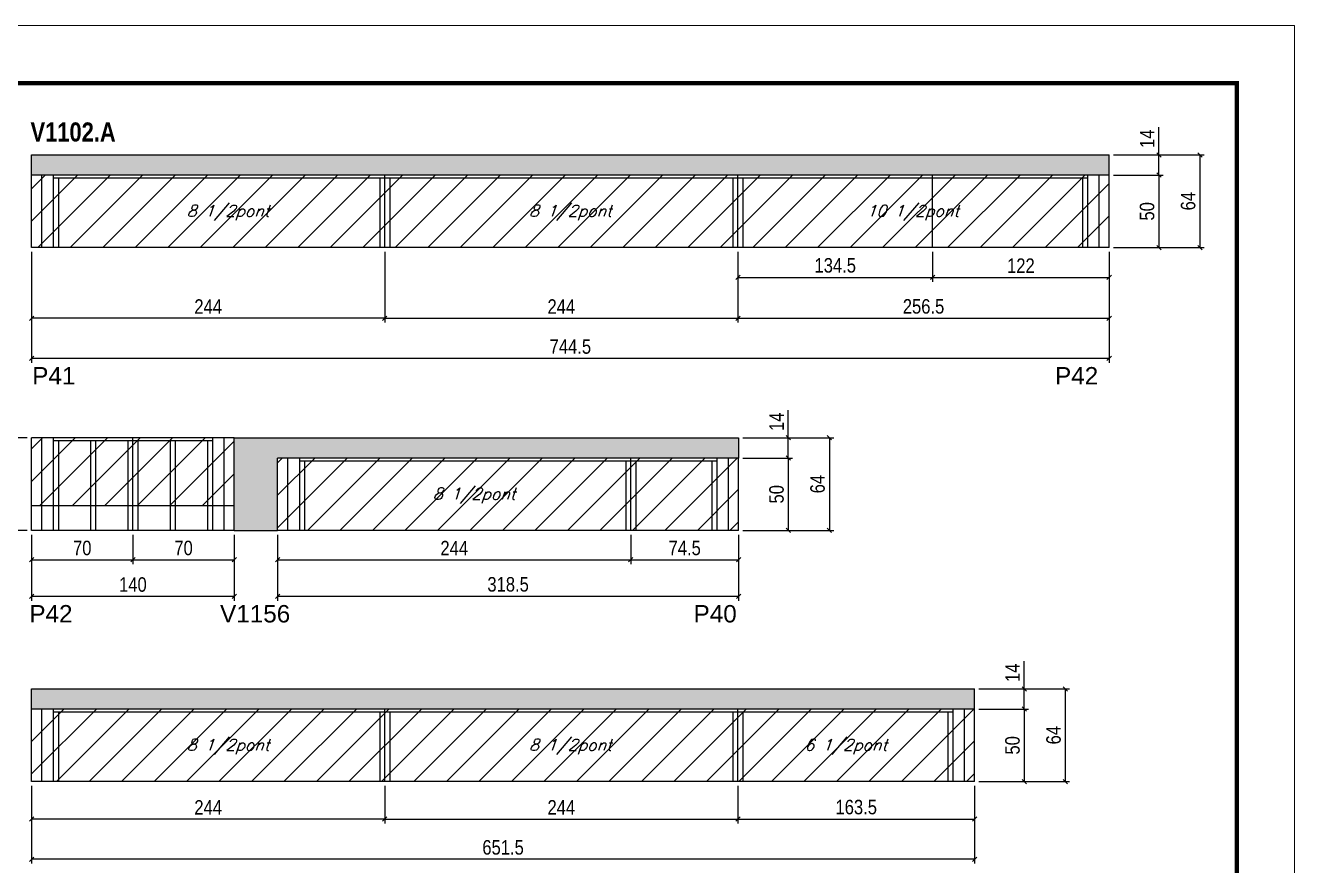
# Model space of a CAD drawing. Extents: x 3309 to 9563, y -2522 to 14608.
# Drawn here: x 7101 to 7978, y 12879 to 13459 of the extents above; entities that cross this region are included whole.
import ezdxf

# ---------------------------------------------------------------- set-up
doc = ezdxf.new("R2010")
doc.units = 0
doc.linetypes.add('DASHED', pattern=[0.75, 0.5, -0.25])
for name, color, linetype in [('5', 5, 'Continuous'), ('COTA', 241, 'Continuous'), ('NOMENCLATURA', 7, 'Continuous'), ('Painéis', 200, 'Continuous'), ('SARR_2.2x7', 40, 'Continuous'), ('SARR_3.5x7', 81, 'Continuous'), ('texto', 7, 'Continuous')]:
    doc.layers.add(name, color=color, linetype=linetype)
for name, color, linetype, lineweight in [('Folhas', 255, 'Continuous', 9), ('Hachura', 251, 'Continuous', 9), ('SARRAFO DE PRESSAO', 251, 'DASHED', 9)]:
    doc.layers.add(name, color=color, linetype=linetype, lineweight=lineweight)
doc.styles.add('COTA TECNICA', font='techl___.ttf', dxfattribs={"height": 10})
doc.styles.add('Romans', font='romans.shx')
doc.styles.get("Standard").update_dxf_attribs({"font": 'arial.ttf'})
doc.styles.add('TECNICA', font='techb___.ttf', dxfattribs={"height": 10})
doc.dimstyles.new('PAINEL', dxfattribs={"dimtxt": 10, "dimasz": 3, "dimexe": 3, "dimexo": 3, "dimgap": 3, "dimtad": 1, "dimdec": 1, "dimzin": 12, "dimdsep": 46, "dimtxsty": 'COTA TECNICA', "dimblk1": 'OBLIQUE', "dimblk2": 'OBLIQUE', "dimsah": 1, "dimcen": 0.9, "dimclrd": 4, "dimclre": 4, "dimclrt": 240, "dimadec": 1, "dimazin": 3, "dimtfac": 1, "dimtdec": 1, "dimtmove": 0, "dimatfit": 3, "dimfxl": 1, "dimtolj": 1, "dimtzin": 12, "dimarcsym": 0})

# ---------------------------------------------------------------- blocks, each defined once
blk = doc.blocks.new('9999999999')
at = {"layer": 'Folhas'}
blk.add_lwpolyline([(98138.98, 34190.21), (99623.98, 34190.21), (99623.98, 35240.21), (98138.98, 35240.21)], close=True, dxfattribs=at)
at = {"layer": 'Folhas', "color": 30, "const_width": 3}
blk.add_lwpolyline([(98213.98, 34230.21), (99583.98, 34230.21), (99583.98, 35200.21), (98213.98, 35200.21)], close=True, dxfattribs=at)
blk = doc.blocks.new('_Oblique')
at = {"color": 0, "linetype": 'ByBlock', "lineweight": -2}
blk.add_line((-0.5, -0.5), (0.5, 0.5), dxfattribs=at)
blk = doc.blocks.new('*D59')
at = {"layer": 'COTA', "color": 4, "linetype": 'ByBlock', "lineweight": -2, "transparency": 16777216}
for p, q in [((7105.24, 13302.9), (7105.24, 13254.09)), ((7349.24, 13302.9), (7349.24, 13254.09)), ((7349.24, 13257.09), (7105.24, 13257.09))]:
    blk.add_line(p, q, dxfattribs=at)
at = {"layer": 'Defpoints', "color": 0, "linetype": 'ByBlock', "transparency": 16777216}
for p in [(7105.24, 13305.9), (7349.24, 13305.9), (7105.24, 13257.09)]:
    blk.add_point(p, dxfattribs=at)
at = {"layer": 'COTA', "color": 4, "linetype": 'ByBlock', "lineweight": -2, "transparency": 16777216, "xscale": 3, "yscale": 3, "zscale": 3, "rotation": 180}
blk.add_blockref('_Oblique', (7105.24, 13257.09), dxfattribs=at)
at = {"layer": 'COTA', "color": 4, "linetype": 'ByBlock', "lineweight": -2, "transparency": 16777216, "xscale": 3, "yscale": 3, "zscale": 3}
blk.add_blockref('_Oblique', (7349.24, 13257.09), dxfattribs=at)
at = {"layer": 'COTA', "color": 240, "linetype": 'ByBlock', "transparency": 16777216, "insert": (7227.24, 13265.16), "char_height": 10, "attachment_point": 5, "style": 'COTA TECNICA'}
blk.add_mtext('\\A1;244', dxfattribs=at)
blk = doc.blocks.new('*D62')
at = {"layer": 'COTA', "color": 4, "linetype": 'ByBlock', "lineweight": -2, "transparency": 16777216}
for p, q in [((7105.24, 13302.9), (7105.24, 13226.38)), ((7849.74, 13302.9), (7849.74, 13226.38)), ((7849.74, 13229.38), (7105.24, 13229.38))]:
    blk.add_line(p, q, dxfattribs=at)
at = {"layer": 'Defpoints', "color": 0, "linetype": 'ByBlock', "transparency": 16777216}
for p in [(7105.24, 13305.9), (7849.74, 13305.9), (7105.24, 13229.38)]:
    blk.add_point(p, dxfattribs=at)
at = {"layer": 'COTA', "color": 4, "linetype": 'ByBlock', "lineweight": -2, "transparency": 16777216, "xscale": 3, "yscale": 3, "zscale": 3, "rotation": 180}
blk.add_blockref('_Oblique', (7105.24, 13229.38), dxfattribs=at)
at = {"layer": 'COTA', "color": 4, "linetype": 'ByBlock', "lineweight": -2, "transparency": 16777216, "xscale": 3, "yscale": 3, "zscale": 3}
blk.add_blockref('_Oblique', (7849.74, 13229.38), dxfattribs=at)
at = {"layer": 'COTA', "color": 240, "linetype": 'ByBlock', "transparency": 16777216, "insert": (7477.49, 13237.49), "char_height": 10, "attachment_point": 5, "style": 'COTA TECNICA'}
blk.add_mtext('\\A1;744.5', dxfattribs=at)
blk = doc.blocks.new('*D60')
at = {"layer": 'COTA', "color": 4, "lineweight": -2, "transparency": 16777216}
for p, q in [((7349.24, 13302.9), (7349.24, 13254.09)), ((7593.24, 13302.9), (7593.24, 13254.09)), ((7349.24, 13257.09), (7593.24, 13257.09))]:
    blk.add_line(p, q, dxfattribs=at)
at = {"layer": 'Defpoints', "color": 0, "transparency": 16777216}
for p in [(7349.24, 13305.9, 0), (7593.24, 13305.9, 0), (7593.24, 13257.09)]:
    blk.add_point(p, dxfattribs=at)
at = {"layer": 'COTA', "color": 4, "lineweight": -2, "transparency": 16777216, "xscale": 3, "yscale": 3, "zscale": 3, "rotation": 180}
blk.add_blockref('_Oblique', (7349.24, 13257.09), dxfattribs=at)
at = {"layer": 'COTA', "color": 4, "lineweight": -2, "transparency": 16777216, "xscale": 3, "yscale": 3, "zscale": 3}
blk.add_blockref('_Oblique', (7593.24, 13257.09), dxfattribs=at)
at = {"layer": 'COTA', "color": 240, "transparency": 16777216, "insert": (7471.24, 13265.16), "char_height": 10, "attachment_point": 5, "style": 'COTA TECNICA'}
blk.add_mtext('\\A1;244', dxfattribs=at)
blk = doc.blocks.new('*D61')
at = {"layer": 'COTA', "color": 4, "lineweight": -2, "transparency": 16777216}
for p, q in [((7852.74, 13369.9), (7915.45, 13369.9)), ((7912.45, 13369.9), (7912.45, 13305.9)), ((7852.74, 13305.9), (7915.45, 13305.9))]:
    blk.add_line(p, q, dxfattribs=at)
at = {"layer": 'Defpoints', "color": 0, "transparency": 16777216}
for p in [(7849.74, 13369.9, 0), (7849.74, 13305.9, 0), (7912.45, 13305.9)]:
    blk.add_point(p, dxfattribs=at)
at = {"layer": 'COTA', "color": 4, "lineweight": -2, "transparency": 16777216, "xscale": 3, "yscale": 3, "zscale": 3}
for p, rotation in [((7912.45, 13369.9), 90), ((7912.45, 13305.9), 270)]:
    blk.add_blockref('_Oblique', p, dxfattribs=dict(at, rotation=rotation))
at = {"layer": 'COTA', "color": 240, "transparency": 16777216, "insert": (7904.35, 13337.9), "char_height": 10, "attachment_point": 5, "rotation": 90, "style": 'COTA TECNICA'}
blk.add_mtext('\\A1;64', dxfattribs=at)
blk = doc.blocks.new('*D63')
at = {"layer": 'COTA', "color": 4, "lineweight": -2, "transparency": 16777216}
for p, q in [((7593.24, 13302.9), (7593.24, 13254.09)), ((7849.74, 13302.9), (7849.74, 13254.09)), ((7593.24, 13257.09), (7849.74, 13257.09))]:
    blk.add_line(p, q, dxfattribs=at)
at = {"layer": 'Defpoints', "color": 0, "transparency": 16777216}
for p in [(7593.24, 13305.9, 0), (7849.74, 13305.9, 0), (7849.74, 13257.09)]:
    blk.add_point(p, dxfattribs=at)
at = {"layer": 'COTA', "color": 4, "lineweight": -2, "transparency": 16777216, "xscale": 3, "yscale": 3, "zscale": 3, "rotation": 180}
blk.add_blockref('_Oblique', (7593.24, 13257.09), dxfattribs=at)
at = {"layer": 'COTA', "color": 4, "lineweight": -2, "transparency": 16777216, "xscale": 3, "yscale": 3, "zscale": 3}
blk.add_blockref('_Oblique', (7849.74, 13257.09), dxfattribs=at)
at = {"layer": 'COTA', "color": 240, "transparency": 16777216, "insert": (7721.49, 13265.2), "char_height": 10, "attachment_point": 5, "style": 'COTA TECNICA'}
blk.add_mtext('\\A1;256.5', dxfattribs=at)
blk = doc.blocks.new('*D64')
at = {"layer": 'COTA', "color": 4, "lineweight": -2, "transparency": 16777216}
for p, q in [((7852.74, 13355.9), (7887.09, 13355.9)), ((7884.09, 13355.9), (7884.09, 13305.9)), ((7852.74, 13305.9), (7887.09, 13305.9))]:
    blk.add_line(p, q, dxfattribs=at)
at = {"layer": 'Defpoints', "color": 0, "transparency": 16777216}
for p in [(7849.74, 13355.9, 0), (7849.74, 13305.9, 0), (7884.09, 13305.9)]:
    blk.add_point(p, dxfattribs=at)
at = {"layer": 'COTA', "color": 4, "lineweight": -2, "transparency": 16777216, "xscale": 3, "yscale": 3, "zscale": 3}
for p, rotation in [((7884.09, 13355.9), 90), ((7884.09, 13305.9), 270)]:
    blk.add_blockref('_Oblique', p, dxfattribs=dict(at, rotation=rotation))
at = {"layer": 'COTA', "color": 240, "transparency": 16777216, "insert": (7875.98, 13330.9), "char_height": 10, "attachment_point": 5, "rotation": 90, "style": 'COTA TECNICA'}
blk.add_mtext('\\A1;50', dxfattribs=at)
blk = doc.blocks.new('*D65')
at = {"layer": 'COTA', "color": 4, "lineweight": -2, "transparency": 16777216}
for p, q in [((7884.09, 13369.9), (7884.09, 13389.02)), ((7852.74, 13369.9), (7887.09, 13369.9)), ((7884.09, 13355.9), (7884.09, 13369.9)), ((7852.74, 13355.9), (7887.09, 13355.9))]:
    blk.add_line(p, q, dxfattribs=at)
at = {"layer": 'Defpoints', "color": 0, "transparency": 16777216}
for p in [(7849.74, 13369.9, 0), (7884.09, 13369.9), (7849.74, 13355.9, 0)]:
    blk.add_point(p, dxfattribs=at)
at = {"layer": 'COTA', "color": 4, "lineweight": -2, "transparency": 16777216, "xscale": 3, "yscale": 3, "zscale": 3}
for p, rotation in [((7884.09, 13369.9), 90), ((7884.09, 13355.9), 270)]:
    blk.add_blockref('_Oblique', p, dxfattribs=dict(at, rotation=rotation))
at = {"layer": 'COTA', "color": 240, "transparency": 16777216, "insert": (7876.02, 13380.96), "char_height": 10, "attachment_point": 5, "rotation": 90, "style": 'COTA TECNICA'}
blk.add_mtext('\\A1;14', dxfattribs=at)
blk = doc.blocks.new('*D66')
at = {"layer": 'COTA', "color": 4, "lineweight": -2, "transparency": 16777216}
for p, q in [((7593.24, 13302.9), (7593.24, 13282.32)), ((7727.74, 13302.9), (7727.74, 13282.32)), ((7593.24, 13285.32), (7727.74, 13285.32))]:
    blk.add_line(p, q, dxfattribs=at)
at = {"layer": 'Defpoints', "color": 0, "transparency": 16777216}
for p in [(7593.24, 13305.9, 0), (7727.74, 13305.9, 0), (7727.74, 13285.32)]:
    blk.add_point(p, dxfattribs=at)
at = {"layer": 'COTA', "color": 4, "lineweight": -2, "transparency": 16777216, "xscale": 3, "yscale": 3, "zscale": 3, "rotation": 180}
blk.add_blockref('_Oblique', (7593.24, 13285.32), dxfattribs=at)
at = {"layer": 'COTA', "color": 4, "lineweight": -2, "transparency": 16777216, "xscale": 3, "yscale": 3, "zscale": 3}
blk.add_blockref('_Oblique', (7727.74, 13285.32), dxfattribs=at)
at = {"layer": 'COTA', "color": 240, "transparency": 16777216, "insert": (7660.49, 13293.54), "char_height": 10, "attachment_point": 5, "style": 'COTA TECNICA'}
blk.add_mtext('\\A1;134.5', dxfattribs=at)
blk = doc.blocks.new('*D67')
at = {"layer": 'COTA', "color": 4, "lineweight": -2, "transparency": 16777216}
for p, q in [((7727.74, 13302.9), (7727.74, 13282.32)), ((7849.74, 13302.9), (7849.74, 13282.32)), ((7727.74, 13285.32), (7849.74, 13285.32))]:
    blk.add_line(p, q, dxfattribs=at)
at = {"layer": 'Defpoints', "color": 0, "transparency": 16777216}
for p in [(7727.74, 13305.9, 0), (7849.74, 13305.9, 0), (7849.74, 13285.32)]:
    blk.add_point(p, dxfattribs=at)
at = {"layer": 'COTA', "color": 4, "lineweight": -2, "transparency": 16777216, "xscale": 3, "yscale": 3, "zscale": 3, "rotation": 180}
blk.add_blockref('_Oblique', (7727.74, 13285.32), dxfattribs=at)
at = {"layer": 'COTA', "color": 4, "lineweight": -2, "transparency": 16777216, "xscale": 3, "yscale": 3, "zscale": 3}
blk.add_blockref('_Oblique', (7849.74, 13285.32), dxfattribs=at)
at = {"layer": 'COTA', "color": 240, "transparency": 16777216, "insert": (7788.74, 13293.38), "char_height": 10, "attachment_point": 5, "style": 'COTA TECNICA'}
blk.add_mtext('\\A1;122', dxfattribs=at)
blk = doc.blocks.new('*D71')
at = {"layer": 'COTA', "color": 4, "linetype": 'ByBlock', "lineweight": -2, "transparency": 16777216}
for p, q in [((7105.24, 13107.54), (7105.24, 13062.05)), ((7245.24, 13107.54), (7245.24, 13062.05)), ((7245.24, 13065.05), (7105.24, 13065.05))]:
    blk.add_line(p, q, dxfattribs=at)
at = {"layer": 'Defpoints', "color": 0, "linetype": 'ByBlock', "transparency": 16777216}
for p in [(7105.24, 13110.54), (7245.24, 13110.54), (7105.24, 13065.05)]:
    blk.add_point(p, dxfattribs=at)
at = {"layer": 'COTA', "color": 4, "linetype": 'ByBlock', "lineweight": -2, "transparency": 16777216, "xscale": 3, "yscale": 3, "zscale": 3, "rotation": 180}
blk.add_blockref('_Oblique', (7105.24, 13065.05), dxfattribs=at)
at = {"layer": 'COTA', "color": 4, "linetype": 'ByBlock', "lineweight": -2, "transparency": 16777216, "xscale": 3, "yscale": 3, "zscale": 3}
blk.add_blockref('_Oblique', (7245.24, 13065.05), dxfattribs=at)
at = {"layer": 'COTA', "color": 240, "linetype": 'ByBlock', "transparency": 16777216, "insert": (7175.24, 13073.15), "char_height": 10, "attachment_point": 5, "style": 'COTA TECNICA'}
blk.add_mtext('\\A1;140', dxfattribs=at)
blk = doc.blocks.new('*D72')
at = {"layer": 'COTA', "color": 4, "lineweight": -2, "transparency": 16777216}
for p, q in [((7105.24, 13107.54), (7105.24, 13087.3)), ((7175.24, 13107.54), (7175.24, 13087.3)), ((7105.24, 13090.3), (7175.24, 13090.3))]:
    blk.add_line(p, q, dxfattribs=at)
at = {"layer": 'Defpoints', "color": 0, "transparency": 16777216}
for p in [(7105.24, 13110.54), (7175.24, 13110.54), (7175.24, 13090.3)]:
    blk.add_point(p, dxfattribs=at)
at = {"layer": 'COTA', "color": 4, "lineweight": -2, "transparency": 16777216, "xscale": 3, "yscale": 3, "zscale": 3, "rotation": 180}
blk.add_blockref('_Oblique', (7105.24, 13090.3), dxfattribs=at)
at = {"layer": 'COTA', "color": 4, "lineweight": -2, "transparency": 16777216, "xscale": 3, "yscale": 3, "zscale": 3}
blk.add_blockref('_Oblique', (7175.24, 13090.3), dxfattribs=at)
at = {"layer": 'COTA', "color": 240, "transparency": 16777216, "insert": (7140.24, 13098.4), "char_height": 10, "attachment_point": 5, "style": 'COTA TECNICA'}
blk.add_mtext('\\A1;70', dxfattribs=at)
blk = doc.blocks.new('*D73')
at = {"layer": 'COTA', "color": 4, "lineweight": -2, "transparency": 16777216}
for p, q in [((7175.24, 13107.54), (7175.24, 13087.3)), ((7245.24, 13107.54), (7245.24, 13087.3)), ((7175.24, 13090.3), (7245.24, 13090.3))]:
    blk.add_line(p, q, dxfattribs=at)
at = {"layer": 'Defpoints', "color": 0, "transparency": 16777216}
for p in [(7175.24, 13110.54), (7245.24, 13110.54), (7245.24, 13090.3)]:
    blk.add_point(p, dxfattribs=at)
at = {"layer": 'COTA', "color": 4, "lineweight": -2, "transparency": 16777216, "xscale": 3, "yscale": 3, "zscale": 3, "rotation": 180}
blk.add_blockref('_Oblique', (7175.24, 13090.3), dxfattribs=at)
at = {"layer": 'COTA', "color": 4, "lineweight": -2, "transparency": 16777216, "xscale": 3, "yscale": 3, "zscale": 3}
blk.add_blockref('_Oblique', (7245.24, 13090.3), dxfattribs=at)
at = {"layer": 'COTA', "color": 240, "transparency": 16777216, "insert": (7210.24, 13098.4), "char_height": 10, "attachment_point": 5, "style": 'COTA TECNICA'}
blk.add_mtext('\\A1;70', dxfattribs=at)
blk = doc.blocks.new('*D74')
at = {"layer": 'COTA', "color": 4, "linetype": 'ByBlock', "lineweight": -2, "transparency": 16777216}
for p, q in [((7275.24, 13107.54), (7275.24, 13062.05)), ((7593.7, 13107.54), (7593.7, 13062.05)), ((7593.7, 13065.05), (7275.24, 13065.05))]:
    blk.add_line(p, q, dxfattribs=at)
at = {"layer": 'Defpoints', "color": 0, "linetype": 'ByBlock', "transparency": 16777216}
for p in [(7275.24, 13110.54), (7593.7, 13110.54), (7275.24, 13065.05)]:
    blk.add_point(p, dxfattribs=at)
at = {"layer": 'COTA', "color": 4, "linetype": 'ByBlock', "lineweight": -2, "transparency": 16777216, "xscale": 3, "yscale": 3, "zscale": 3, "rotation": 180}
blk.add_blockref('_Oblique', (7275.24, 13065.05), dxfattribs=at)
at = {"layer": 'COTA', "color": 4, "linetype": 'ByBlock', "lineweight": -2, "transparency": 16777216, "xscale": 3, "yscale": 3, "zscale": 3}
blk.add_blockref('_Oblique', (7593.7, 13065.05), dxfattribs=at)
at = {"layer": 'COTA', "color": 240, "linetype": 'ByBlock', "transparency": 16777216, "insert": (7434.47, 13073.29), "char_height": 10, "attachment_point": 5, "style": 'COTA TECNICA'}
blk.add_mtext('\\A1;318.5', dxfattribs=at)
blk = doc.blocks.new('*D75')
at = {"layer": 'COTA', "color": 4, "lineweight": -2, "transparency": 16777216}
for p, q in [((7275.24, 13107.54), (7275.24, 13087.3)), ((7519.24, 13107.54), (7519.24, 13087.3)), ((7275.24, 13090.3), (7519.24, 13090.3))]:
    blk.add_line(p, q, dxfattribs=at)
at = {"layer": 'Defpoints', "color": 0, "transparency": 16777216}
for p in [(7275.24, 13110.54), (7519.24, 13110.54), (7519.24, 13090.3)]:
    blk.add_point(p, dxfattribs=at)
at = {"layer": 'COTA', "color": 4, "lineweight": -2, "transparency": 16777216, "xscale": 3, "yscale": 3, "zscale": 3, "rotation": 180}
blk.add_blockref('_Oblique', (7275.24, 13090.3), dxfattribs=at)
at = {"layer": 'COTA', "color": 4, "lineweight": -2, "transparency": 16777216, "xscale": 3, "yscale": 3, "zscale": 3}
blk.add_blockref('_Oblique', (7519.24, 13090.3), dxfattribs=at)
at = {"layer": 'COTA', "color": 240, "transparency": 16777216, "insert": (7397.24, 13098.37), "char_height": 10, "attachment_point": 5, "style": 'COTA TECNICA'}
blk.add_mtext('\\A1;244', dxfattribs=at)
blk = doc.blocks.new('*D76')
at = {"layer": 'COTA', "color": 4, "lineweight": -2, "transparency": 16777216}
for p, q in [((7519.24, 13107.54), (7519.24, 13087.3)), ((7593.7, 13107.54), (7593.7, 13087.3)), ((7519.24, 13090.3), (7593.7, 13090.3))]:
    blk.add_line(p, q, dxfattribs=at)
at = {"layer": 'Defpoints', "color": 0, "transparency": 16777216}
for p in [(7519.24, 13110.54), (7593.7, 13110.54), (7593.7, 13090.3)]:
    blk.add_point(p, dxfattribs=at)
at = {"layer": 'COTA', "color": 4, "lineweight": -2, "transparency": 16777216, "xscale": 3, "yscale": 3, "zscale": 3, "rotation": 180}
blk.add_blockref('_Oblique', (7519.24, 13090.3), dxfattribs=at)
at = {"layer": 'COTA', "color": 4, "lineweight": -2, "transparency": 16777216, "xscale": 3, "yscale": 3, "zscale": 3}
blk.add_blockref('_Oblique', (7593.7, 13090.3), dxfattribs=at)
at = {"layer": 'COTA', "color": 240, "transparency": 16777216, "insert": (7556.47, 13098.41), "char_height": 10, "attachment_point": 5, "style": 'COTA TECNICA'}
blk.add_mtext('\\A1;74.5', dxfattribs=at)
blk = doc.blocks.new('*D68')
at = {"layer": 'COTA', "color": 4, "lineweight": -2, "transparency": 16777216}
for p, q in [((7596.7, 13174.54), (7659.42, 13174.54)), ((7656.42, 13174.54), (7656.42, 13110.54)), ((7596.7, 13110.54), (7659.42, 13110.54))]:
    blk.add_line(p, q, dxfattribs=at)
at = {"layer": 'Defpoints', "color": 0, "transparency": 16777216}
for p in [(7593.7, 13174.54, 0), (7593.7, 13110.54, 0), (7656.42, 13110.54)]:
    blk.add_point(p, dxfattribs=at)
at = {"layer": 'COTA', "color": 4, "lineweight": -2, "transparency": 16777216, "xscale": 3, "yscale": 3, "zscale": 3}
for p, rotation in [((7656.42, 13174.54), 90), ((7656.42, 13110.54), 270)]:
    blk.add_blockref('_Oblique', p, dxfattribs=dict(at, rotation=rotation))
at = {"layer": 'COTA', "color": 240, "transparency": 16777216, "insert": (7648.31, 13142.54), "char_height": 10, "attachment_point": 5, "rotation": 90, "style": 'COTA TECNICA'}
blk.add_mtext('\\A1;64', dxfattribs=at)
blk = doc.blocks.new('*D69')
at = {"layer": 'COTA', "color": 4, "lineweight": -2, "transparency": 16777216}
for p, q in [((7596.7, 13160.54), (7631.05, 13160.54)), ((7628.05, 13160.54), (7628.05, 13110.54)), ((7596.7, 13110.54), (7631.05, 13110.54))]:
    blk.add_line(p, q, dxfattribs=at)
at = {"layer": 'Defpoints', "color": 0, "transparency": 16777216}
for p in [(7593.7, 13160.54, 0), (7593.7, 13110.54, 0), (7628.05, 13110.54)]:
    blk.add_point(p, dxfattribs=at)
at = {"layer": 'COTA', "color": 4, "lineweight": -2, "transparency": 16777216, "xscale": 3, "yscale": 3, "zscale": 3}
for p, rotation in [((7628.05, 13160.54), 90), ((7628.05, 13110.54), 270)]:
    blk.add_blockref('_Oblique', p, dxfattribs=dict(at, rotation=rotation))
at = {"layer": 'COTA', "color": 240, "transparency": 16777216, "insert": (7619.94, 13135.54), "char_height": 10, "attachment_point": 5, "rotation": 90, "style": 'COTA TECNICA'}
blk.add_mtext('\\A1;50', dxfattribs=at)
blk = doc.blocks.new('*D70')
at = {"layer": 'COTA', "color": 4, "lineweight": -2, "transparency": 16777216}
for p, q in [((7628.05, 13174.54), (7628.05, 13193.66)), ((7596.7, 13174.54), (7631.05, 13174.54)), ((7628.05, 13160.54), (7628.05, 13174.54)), ((7596.7, 13160.54), (7631.05, 13160.54))]:
    blk.add_line(p, q, dxfattribs=at)
at = {"layer": 'Defpoints', "color": 0, "transparency": 16777216}
for p in [(7593.7, 13174.54, 0), (7628.05, 13174.54), (7593.7, 13160.54, 0)]:
    blk.add_point(p, dxfattribs=at)
at = {"layer": 'COTA', "color": 4, "lineweight": -2, "transparency": 16777216, "xscale": 3, "yscale": 3, "zscale": 3}
for p, rotation in [((7628.05, 13174.54), 90), ((7628.05, 13160.54), 270)]:
    blk.add_blockref('_Oblique', p, dxfattribs=dict(at, rotation=rotation))
at = {"layer": 'COTA', "color": 240, "transparency": 16777216, "insert": (7619.98, 13185.6), "char_height": 10, "attachment_point": 5, "rotation": 90, "style": 'COTA TECNICA'}
blk.add_mtext('\\A1;14', dxfattribs=at)
blk = doc.blocks.new('*D77')
at = {"layer": 'COTA', "color": 4, "lineweight": -2, "transparency": 16777216}
for p, q in [((7102.24, 13174.54), (7089.5, 13174.54)), ((7092.5, 13174.54), (7092.5, 13110.54)), ((7102.24, 13110.54), (7089.5, 13110.54))]:
    blk.add_line(p, q, dxfattribs=at)
at = {"layer": 'Defpoints', "color": 0, "transparency": 16777216}
for p in [(7105.24, 13174.54, 0), (7092.5, 13110.54), (7105.24, 13110.54, 0)]:
    blk.add_point(p, dxfattribs=at)
at = {"layer": 'COTA', "color": 4, "lineweight": -2, "transparency": 16777216, "xscale": 3, "yscale": 3, "zscale": 3}
for p, rotation in [((7092.5, 13174.54), 90), ((7092.5, 13110.54), 270)]:
    blk.add_blockref('_Oblique', p, dxfattribs=dict(at, rotation=rotation))
at = {"layer": 'COTA', "color": 240, "transparency": 16777216, "insert": (7084.39, 13142.54), "char_height": 10, "attachment_point": 5, "rotation": 90, "style": 'COTA TECNICA'}
blk.add_mtext('\\A1;64', dxfattribs=at)
blk = doc.blocks.new('*D79')
at = {"layer": 'COTA', "color": 4, "linetype": 'ByBlock', "lineweight": -2, "transparency": 16777216}
for p, q in [((7105.24, 12934.18), (7105.24, 12908.27)), ((7349.24, 12934.18), (7349.24, 12908.27)), ((7349.24, 12911.27), (7105.24, 12911.27))]:
    blk.add_line(p, q, dxfattribs=at)
at = {"layer": 'Defpoints', "color": 0, "linetype": 'ByBlock', "transparency": 16777216}
for p in [(7105.24, 12937.18), (7349.24, 12937.18), (7105.24, 12911.27)]:
    blk.add_point(p, dxfattribs=at)
at = {"layer": 'COTA', "color": 4, "linetype": 'ByBlock', "lineweight": -2, "transparency": 16777216, "xscale": 3, "yscale": 3, "zscale": 3, "rotation": 180}
blk.add_blockref('_Oblique', (7105.24, 12911.27), dxfattribs=at)
at = {"layer": 'COTA', "color": 4, "linetype": 'ByBlock', "lineweight": -2, "transparency": 16777216, "xscale": 3, "yscale": 3, "zscale": 3}
blk.add_blockref('_Oblique', (7349.24, 12911.27), dxfattribs=at)
at = {"layer": 'COTA', "color": 240, "linetype": 'ByBlock', "transparency": 16777216, "insert": (7227.24, 12919.34), "char_height": 10, "attachment_point": 5, "style": 'COTA TECNICA'}
blk.add_mtext('\\A1;244', dxfattribs=at)
blk = doc.blocks.new('*D82')
at = {"layer": 'COTA', "color": 4, "linetype": 'ByBlock', "lineweight": -2, "transparency": 16777216}
for p, q in [((7105.24, 12934.18), (7105.24, 12880.56)), ((7756.74, 12934.18), (7756.74, 12880.56)), ((7756.74, 12883.56), (7105.24, 12883.56))]:
    blk.add_line(p, q, dxfattribs=at)
at = {"layer": 'Defpoints', "color": 0, "linetype": 'ByBlock', "transparency": 16777216}
for p in [(7105.24, 12937.18), (7756.74, 12937.18), (7105.24, 12883.56)]:
    blk.add_point(p, dxfattribs=at)
at = {"layer": 'COTA', "color": 4, "linetype": 'ByBlock', "lineweight": -2, "transparency": 16777216, "xscale": 3, "yscale": 3, "zscale": 3, "rotation": 180}
blk.add_blockref('_Oblique', (7105.24, 12883.56), dxfattribs=at)
at = {"layer": 'COTA', "color": 4, "linetype": 'ByBlock', "lineweight": -2, "transparency": 16777216, "xscale": 3, "yscale": 3, "zscale": 3}
blk.add_blockref('_Oblique', (7756.74, 12883.56), dxfattribs=at)
at = {"layer": 'COTA', "color": 240, "linetype": 'ByBlock', "transparency": 16777216, "insert": (7430.99, 12891.67), "char_height": 10, "attachment_point": 5, "style": 'COTA TECNICA'}
blk.add_mtext('\\A1;651.5', dxfattribs=at)
blk = doc.blocks.new('*D80')
at = {"layer": 'COTA', "color": 4, "lineweight": -2, "transparency": 16777216}
for p, q in [((7349.24, 12934.18), (7349.24, 12908.27)), ((7593.24, 12934.18), (7593.24, 12908.27)), ((7349.24, 12911.27), (7593.24, 12911.27))]:
    blk.add_line(p, q, dxfattribs=at)
at = {"layer": 'Defpoints', "color": 0, "transparency": 16777216}
for p in [(7349.24, 12937.18, 0), (7593.24, 12937.18, 0), (7593.24, 12911.27)]:
    blk.add_point(p, dxfattribs=at)
at = {"layer": 'COTA', "color": 4, "lineweight": -2, "transparency": 16777216, "xscale": 3, "yscale": 3, "zscale": 3, "rotation": 180}
blk.add_blockref('_Oblique', (7349.24, 12911.27), dxfattribs=at)
at = {"layer": 'COTA', "color": 4, "lineweight": -2, "transparency": 16777216, "xscale": 3, "yscale": 3, "zscale": 3}
blk.add_blockref('_Oblique', (7593.24, 12911.27), dxfattribs=at)
at = {"layer": 'COTA', "color": 240, "transparency": 16777216, "insert": (7471.24, 12919.34), "char_height": 10, "attachment_point": 5, "style": 'COTA TECNICA'}
blk.add_mtext('\\A1;244', dxfattribs=at)
blk = doc.blocks.new('*D81')
at = {"layer": 'COTA', "color": 4, "lineweight": -2, "transparency": 16777216}
for p, q in [((7759.74, 13001.18), (7822.45, 13001.18)), ((7819.45, 13001.18), (7819.45, 12937.18)), ((7759.74, 12937.18), (7822.45, 12937.18))]:
    blk.add_line(p, q, dxfattribs=at)
at = {"layer": 'Defpoints', "color": 0, "transparency": 16777216}
for p in [(7756.74, 13001.18, 0), (7756.74, 12937.18, 0), (7819.45, 12937.18)]:
    blk.add_point(p, dxfattribs=at)
at = {"layer": 'COTA', "color": 4, "lineweight": -2, "transparency": 16777216, "xscale": 3, "yscale": 3, "zscale": 3}
for p, rotation in [((7819.45, 13001.18), 90), ((7819.45, 12937.18), 270)]:
    blk.add_blockref('_Oblique', p, dxfattribs=dict(at, rotation=rotation))
at = {"layer": 'COTA', "color": 240, "transparency": 16777216, "insert": (7811.35, 12969.18), "char_height": 10, "attachment_point": 5, "rotation": 90, "style": 'COTA TECNICA'}
blk.add_mtext('\\A1;64', dxfattribs=at)
blk = doc.blocks.new('*D83')
at = {"layer": 'COTA', "color": 4, "lineweight": -2, "transparency": 16777216}
for p, q in [((7593.24, 12934.18), (7593.24, 12908.27)), ((7756.74, 12934.18), (7756.74, 12908.27)), ((7593.24, 12911.27), (7756.74, 12911.27))]:
    blk.add_line(p, q, dxfattribs=at)
at = {"layer": 'Defpoints', "color": 0, "transparency": 16777216}
for p in [(7593.24, 12937.18, 0), (7756.74, 12937.18, 0), (7756.74, 12911.27)]:
    blk.add_point(p, dxfattribs=at)
at = {"layer": 'COTA', "color": 4, "lineweight": -2, "transparency": 16777216, "xscale": 3, "yscale": 3, "zscale": 3, "rotation": 180}
blk.add_blockref('_Oblique', (7593.24, 12911.27), dxfattribs=at)
at = {"layer": 'COTA', "color": 4, "lineweight": -2, "transparency": 16777216, "xscale": 3, "yscale": 3, "zscale": 3}
blk.add_blockref('_Oblique', (7756.74, 12911.27), dxfattribs=at)
at = {"layer": 'COTA', "color": 240, "transparency": 16777216, "insert": (7674.99, 12919.49), "char_height": 10, "attachment_point": 5, "style": 'COTA TECNICA'}
blk.add_mtext('\\A1;163.5', dxfattribs=at)
blk = doc.blocks.new('*D84')
at = {"layer": 'COTA', "color": 4, "lineweight": -2, "transparency": 16777216}
for p, q in [((7759.74, 12987.18), (7794.09, 12987.18)), ((7791.09, 12987.18), (7791.09, 12937.18)), ((7759.74, 12937.18), (7794.09, 12937.18))]:
    blk.add_line(p, q, dxfattribs=at)
at = {"layer": 'Defpoints', "color": 0, "transparency": 16777216}
for p in [(7756.74, 12987.18, 0), (7756.74, 12937.18, 0), (7791.09, 12937.18)]:
    blk.add_point(p, dxfattribs=at)
at = {"layer": 'COTA', "color": 4, "lineweight": -2, "transparency": 16777216, "xscale": 3, "yscale": 3, "zscale": 3}
for p, rotation in [((7791.09, 12987.18), 90), ((7791.09, 12937.18), 270)]:
    blk.add_blockref('_Oblique', p, dxfattribs=dict(at, rotation=rotation))
at = {"layer": 'COTA', "color": 240, "transparency": 16777216, "insert": (7782.98, 12962.18), "char_height": 10, "attachment_point": 5, "rotation": 90, "style": 'COTA TECNICA'}
blk.add_mtext('\\A1;50', dxfattribs=at)
blk = doc.blocks.new('*D85')
at = {"layer": 'COTA', "color": 4, "lineweight": -2, "transparency": 16777216}
for p, q in [((7791.09, 13001.18), (7791.09, 13020.3)), ((7759.74, 13001.18), (7794.09, 13001.18)), ((7791.09, 12987.18), (7791.09, 13001.18)), ((7759.74, 12987.18), (7794.09, 12987.18))]:
    blk.add_line(p, q, dxfattribs=at)
at = {"layer": 'Defpoints', "color": 0, "transparency": 16777216}
for p in [(7756.74, 13001.18, 0), (7791.09, 13001.18), (7756.74, 12987.18, 0)]:
    blk.add_point(p, dxfattribs=at)
at = {"layer": 'COTA', "color": 4, "lineweight": -2, "transparency": 16777216, "xscale": 3, "yscale": 3, "zscale": 3}
for p, rotation in [((7791.09, 13001.18), 90), ((7791.09, 12987.18), 270)]:
    blk.add_blockref('_Oblique', p, dxfattribs=dict(at, rotation=rotation))
at = {"layer": 'COTA', "color": 240, "transparency": 16777216, "insert": (7783.02, 13012.24), "char_height": 10, "attachment_point": 5, "rotation": 90, "style": 'COTA TECNICA'}
blk.add_mtext('\\A1;14', dxfattribs=at)

msp = doc.modelspace()

# ---------------------------------------------------------------- hatches: boundary and pattern name
at = {"layer": 'COTA'}
h = msp.add_hatch(dxfattribs=at)
h.set_pattern_fill('AR-CONC', color=256, scale=0.03)
h.set_pattern_definition([(50, (178.4935, 93.8925), (5.4655401, -0.4781726), [0.5715, -6.2865]), (355, (178.4935, 93.8925), (-1.0573026, 5.7317054), [0.4572, -5.0292175]), (100.451445, (178.949, 93.8527), (4.4082374, 5.2535326), [0.4857003, -5.3427073]), (46.1842, (178.4935, 95.4165), (8.1323712, -1.2612698), [0.85725, -9.42975]), (96.63556, (179.171, 95.3114), (7.122124, 7.4227837), [0.7285507, -8.0140682]), (351.18415, (178.4935, 95.4165), (7.122124, 7.4227837), [0.685799, -7.543792]), (21, (179.2555, 95.0355), (4.5484317, -3.067956), [0.5715, -6.2865]), (326, (179.2555, 95.0355), (1.8540609, 5.525639), [0.4572, -5.0292]), (71.451445, (179.6345, 94.78), (6.4024926, 2.457683), [0.4857003, -5.3426981]), (37.5, (178.4935, 93.8925), (0.0926581, 2.53665117), [0, -4.96824, 0, -5.1054, 0, -5.04825]), (7.5, (178.4935, 93.8925), (2.00458988, 3.00541724), [0, -2.91084, 0, -4.85394, 0, -1.92405]), (327.5, (176.7942, 93.8925), (4.06771786, -0.17186232), [0, -1.905, 0, -5.9436, 0, -7.8867]), (317.5, (176.0322, 93.8925), (4.44387544, 0.7627947), [0, -2.4765, 0, -3.94716, 0, -5.6007])])
h.paths.add_polyline_path([(7105.24, 13369.9), (7105.24, 13355.9), (7849.74, 13355.9), (7849.74, 13369.9)])
h = msp.add_hatch(dxfattribs=at)
h.set_pattern_fill('AR-CONC', color=256, scale=0.03)
h.paths.add_polyline_path([(7275.24, 13160.54), (7593.7, 13160.54), (7593.7, 13174.54), (7245.24, 13174.54), (7245.24, 13110.54), (7275.24, 13110.54)])
h = msp.add_hatch(dxfattribs=at)
h.set_pattern_fill('AR-CONC', color=256, scale=0.03)
h.set_pattern_definition([(50, (178.4935, -274.822), (5.4655401, -0.4781726), [0.5715, -6.2865]), (355, (178.4935, -274.822), (-1.0573026, 5.7317054), [0.4572, -5.0292175]), (100.451445, (178.949, -274.862), (4.4082374, 5.2535326), [0.4857003, -5.3427073]), (46.1842, (178.4935, -273.298), (8.1323712, -1.2612698), [0.85725, -9.42975]), (96.63556, (179.171, -273.403), (7.122124, 7.4227837), [0.7285507, -8.0140682]), (351.18415, (178.4935, -273.298), (7.122124, 7.4227837), [0.685799, -7.543792]), (21, (179.2555, -273.679), (4.5484317, -3.067956), [0.5715, -6.2865]), (326, (179.2555, -273.679), (1.8540609, 5.525639), [0.4572, -5.0292]), (71.451445, (179.6345, -273.9347), (6.4024926, 2.457683), [0.4857003, -5.3426981]), (37.5, (178.4935, -274.822), (0.0926581, 2.53665117), [0, -4.96824, 0, -5.1054, 0, -5.04825]), (7.5, (178.4935, -274.822), (2.00458988, 3.00541724), [0, -2.91084, 0, -4.85394, 0, -1.92405]), (327.5, (176.7942, -274.822), (4.06771786, -0.17186232), [0, -1.905, 0, -5.9436, 0, -7.8867]), (317.5, (176.0322, -274.822), (4.44387544, 0.7627947), [0, -2.4765, 0, -3.94716, 0, -5.6007])])
h.paths.add_polyline_path([(7756.74, 12987.18), (7756.74, 13001.18), (7105.24, 13001.18), (7105.24, 12987.18)])
at = {"layer": 'Hachura'}
h = msp.add_hatch(dxfattribs=at)
h.set_pattern_fill('ANSI31', color=256, scale=5)
h.paths.add_polyline_path([(7349.24, 13355.9), (7105.24, 13355.9), (7105.24, 13305.9), (7349.24, 13305.9)])
h.paths.add_polyline_path([(7593.24, 13355.9), (7349.24, 13355.9), (7349.24, 13305.9), (7593.24, 13305.9)])
h.paths.add_polyline_path([(7727.74, 13355.9), (7593.24, 13355.9), (7593.24, 13305.9), (7727.74, 13305.9)])
h.paths.add_polyline_path([(7849.74, 13355.9), (7727.74, 13355.9), (7727.74, 13305.9), (7849.74, 13305.9)])
h = msp.add_hatch(dxfattribs=at)
h.set_pattern_fill('ANSI31', color=256, scale=5)
h.paths.add_polyline_path([(7175.24, 13174.54), (7105.24, 13174.54), (7105.24, 13127.54), (7175.24, 13127.54)])
h.paths.add_polyline_path([(7245.24, 13174.54), (7175.24, 13174.54), (7175.24, 13127.54), (7245.24, 13127.54)])
h = msp.add_hatch(dxfattribs=at)
h.set_pattern_fill('ANSI31', color=256, scale=5)
h.paths.add_polyline_path([(7519.24, 13160.54), (7275.24, 13160.54), (7275.24, 13110.54), (7519.24, 13110.54)])
h.paths.add_polyline_path([(7593.7, 13160.54), (7519.24, 13160.54), (7519.24, 13110.54), (7593.7, 13110.54)])
h = msp.add_hatch(dxfattribs=at)
h.set_pattern_fill('ANSI31', color=256, scale=5)
h.paths.add_polyline_path([(7349.24, 12987.18), (7105.24, 12987.18), (7105.24, 12937.18), (7349.24, 12937.18)])
h.paths.add_polyline_path([(7593.24, 12987.18), (7349.24, 12987.18), (7349.24, 12937.18), (7593.24, 12937.18)])
h.paths.add_polyline_path([(7756.74, 12987.18), (7593.24, 12987.18), (7593.24, 12937.18), (7756.74, 12937.18)])

# ---------------------------------------------------------------- linework, layer by layer
at = {"layer": 'COTA'}
for p, q in [((7105.24, 13355.9, 0), (7105.24, 13369.9, 0)), ((7105.24, 13369.9, 0), (7849.74, 13369.9, 0)), ((7849.74, 13355.9, 0), (7849.74, 13369.9, 0)), ((7245.24, 13174.54, 0), (7593.7, 13174.54, 0)), ((7593.7, 13174.54, 0), (7593.7, 13160.54, 0)), ((7245.24, 13110.54, 0), (7275.24, 13110.54, 0)), ((7105.24, 12987.18, 0), (7105.24, 13001.18, 0)), ((7105.24, 13001.18, 0), (7756.74, 13001.18, 0)), ((7756.74, 12987.18, 0), (7756.74, 13001.18, 0))]:
    msp.add_line(p, q, dxfattribs=at)
at = {"layer": 'Painéis', "linetype": 'ByBlock'}
for p, q in [((7849.74, 13355.9, 0), (7105.24, 13355.9, 0)), ((7105.24, 13305.9, 0), (7105.24, 13355.9, 0)), ((7349.24, 13305.9, 0), (7349.24, 13355.9, 0)), ((7593.24, 13305.9, 0), (7593.24, 13355.9, 0)), ((7727.74, 13305.9, 0), (7727.74, 13355.9, 0)), ((7849.74, 13305.9, 0), (7849.74, 13355.9, 0)), ((7849.74, 13305.9, 0), (7105.24, 13305.9, 0)), ((7245.24, 13174.54, 0), (7105.24, 13174.54, 0)), ((7105.24, 13110.54, 0), (7105.24, 13174.54, 0)), ((7175.24, 13110.54, 0), (7175.24, 13174.54, 0)), ((7245.24, 13110.54, 0), (7245.24, 13174.54, 0)), ((7593.7, 13160.54, 0), (7275.24, 13160.54, 0)), ((7275.24, 13110.54, 0), (7275.24, 13160.54, 0)), ((7519.24, 13110.54, 0), (7519.24, 13160.54, 0)), ((7593.7, 13110.54, 0), (7593.7, 13160.54, 0)), ((7245.24, 13127.54, 0), (7105.24, 13127.54, 0)), ((7245.24, 13110.54, 0), (7105.24, 13110.54, 0)), ((7593.7, 13110.54, 0), (7275.24, 13110.54, 0)), ((7756.74, 12987.18, 0), (7105.24, 12987.18, 0)), ((7105.24, 12937.18, 0), (7105.24, 12987.18, 0)), ((7349.24, 12937.18, 0), (7349.24, 12987.18, 0)), ((7593.24, 12937.18, 0), (7593.24, 12987.18, 0)), ((7756.74, 12937.18, 0), (7756.74, 12987.18, 0)), ((7756.74, 12937.18, 0), (7105.24, 12937.18, 0))]:
    msp.add_line(p, q, dxfattribs=at)
at = {"layer": 'SARR_2.2x7', "linetype": 'Continuous'}
for p, q in [((7112.24, 13305.9, 0), (7112.24, 13355.9, 0)), ((7842.74, 13305.9, 0), (7842.74, 13355.9, 0)), ((7349.24, 13353.7, 0), (7120.24, 13353.7, 0)), ((7593.24, 13353.7, 0), (7349.24, 13353.7, 0)), ((7834.74, 13353.7, 0), (7593.24, 13353.7, 0)), ((7112.24, 13110.54, 0), (7112.24, 13174.54, 0)), ((7175.24, 13172.34, 0), (7120.24, 13172.34, 0)), ((7230.24, 13172.34, 0), (7175.24, 13172.34, 0)), ((7238.24, 13110.54, 0), (7238.24, 13174.54, 0)), ((7282.24, 13110.54, 0), (7282.24, 13160.54, 0)), ((7519.24, 13158.34, 0), (7290.24, 13158.34, 0)), ((7578.7, 13158.34, 0), (7519.24, 13158.34, 0)), ((7586.7, 13110.54, 0), (7586.7, 13160.54, 0)), ((7112.24, 12937.18, 0), (7112.24, 12987.18, 0)), ((7749.74, 12937.18, 0), (7749.74, 12987.18, 0)), ((7349.24, 12984.98, 0), (7120.24, 12984.98, 0)), ((7593.24, 12984.98, 0), (7349.24, 12984.98, 0)), ((7741.74, 12984.98, 0), (7593.24, 12984.98, 0))]:
    msp.add_line(p, q, dxfattribs=at)
at = {"layer": 'SARR_3.5x7'}
for p, q in [((7120.24, 13355.9, 0), (7120.24, 13305.9, 0)), ((7834.74, 13355.9, 0), (7834.74, 13305.9, 0)), ((7123.74, 13353.7, 0), (7123.74, 13305.9, 0)), ((7345.74, 13353.7, 0), (7345.74, 13305.9, 0)), ((7352.74, 13353.7, 0), (7352.74, 13305.9, 0)), ((7589.74, 13353.7, 0), (7589.74, 13305.9, 0)), ((7596.74, 13353.7, 0), (7596.74, 13305.9, 0)), ((7831.24, 13353.7, 0), (7831.24, 13305.9, 0)), ((7120.24, 13174.54, 0), (7120.24, 13110.54, 0)), ((7123.74, 13172.34, 0), (7123.74, 13110.54, 0)), ((7146, 13172.34, 0), (7146, 13110.54, 0)), ((7149.5, 13172.34, 0), (7149.5, 13110.54, 0)), ((7171.74, 13172.34, 0), (7171.74, 13110.54, 0)), ((7178.74, 13172.34, 0), (7178.74, 13110.54, 0)), ((7200.98, 13172.34, 0), (7200.98, 13110.54, 0)), ((7204.48, 13172.34, 0), (7204.48, 13110.54, 0)), ((7226.74, 13172.34, 0), (7226.74, 13110.54, 0)), ((7230.24, 13174.54, 0), (7230.24, 13110.54, 0)), ((7290.24, 13160.54, 0), (7290.24, 13110.54, 0)), ((7293.74, 13158.34, 0), (7293.74, 13110.54, 0)), ((7515.74, 13158.34, 0), (7515.74, 13110.54, 0)), ((7522.74, 13158.34, 0), (7522.74, 13110.54, 0)), ((7575.2, 13158.34, 0), (7575.2, 13110.54, 0)), ((7578.7, 13160.54, 0), (7578.7, 13110.54, 0)), ((7120.24, 12987.18, 0), (7120.24, 12937.18, 0)), ((7741.74, 12987.18, 0), (7741.74, 12937.18, 0)), ((7123.74, 12984.98, 0), (7123.74, 12937.18, 0)), ((7345.74, 12984.98, 0), (7345.74, 12937.18, 0)), ((7352.74, 12984.98, 0), (7352.74, 12937.18, 0)), ((7589.74, 12984.98, 0), (7589.74, 12937.18, 0)), ((7596.74, 12984.98, 0), (7596.74, 12937.18, 0)), ((7738.24, 12984.98, 0), (7738.24, 12937.18, 0))]:
    msp.add_line(p, q, dxfattribs=at)

# ---------------------------------------------------------------- block references
at = {"layer": 'SARRAFO DE PRESSAO', "color": 6, "linetype": 'ByBlock'}
msp.add_blockref('9999999999', (-91646.11, -21780.92), dxfattribs=at)

# ---------------------------------------------------------------- texts
at = {"layer": '5', "linetype": 'Continuous'}
for s, rotation, p in [('P41', 0.00004, (7105.68, 13211.37, 0)), ('P42', 0.00004, (7812.34, 13211.37, 0)), ('P42', 359.99996, (7103.7, 13047.04, 0)), ('V1156', 359.99996, (7235.47, 13047.04, 0)), ('P40', 359.99996, (7562.61, 13047.04, 0))]:
    msp.add_text(s, height=12, rotation=rotation, dxfattribs=at).set_placement(p)
at = {"layer": 'NOMENCLATURA', "style": 'TECNICA'}
msp.add_text('V1102.A', height=13.2, dxfattribs=at).set_placement((7104.52, 13379.09, 0))
at = {"layer": 'texto', "color": 2, "char_height": 8, "attachment_point": 5, "style": 'Romans'}
for s, insert in [('{\\Q19;\\C256;8 1/2pont}', (7240.99, 13329.9, 0)), ('{\\Q19;\\C256;8 1/2pont}', (7477.49, 13329.9, 0)), ('{\\Q19;\\C256;10 1/2pont}', (7713.99, 13329.9, 0)), ('{\\Q19;\\C256;8 1/2pont}', (7410.99, 13134.54, 0)), ('{\\Q19;\\C256;8 1/2pont}', (7240.99, 12961.18, 0)), ('{\\Q19;\\C256;8 1/2pont}', (7477.49, 12961.18, 0)), ('{\\Q19;\\C256;6 1/2pont}', (7667.74, 12961.18, 0))]:
    msp.add_mtext(s, dxfattribs=dict(at, insert=insert))

# ---------------------------------------------------------------- dimensions: what is measured, and where the dimension line sits
at = {"layer": 'COTA'}
for base, p1, p2, picture, middle in [((7884.09, 13369.9), (7849.74, 13355.9, 0), (7849.74, 13369.9, 0), '*D65', (7876.02, 13380.96)), ((7912.45, 13305.9), (7849.74, 13369.9, 0), (7849.74, 13305.9, 0), '*D61', (7904.35, 13337.9)), ((7884.09, 13305.9), (7849.74, 13355.9, 0), (7849.74, 13305.9, 0), '*D64', (7875.98, 13330.9)), ((7628.05, 13174.54), (7593.7, 13160.54, 0), (7593.7, 13174.54, 0), '*D70', (7619.98, 13185.6)), ((7092.5, 13110.54), (7105.24, 13174.54, 0), (7105.24, 13110.54, 0), '*D77', (7084.39, 13142.54)), ((7656.42, 13110.54), (7593.7, 13174.54, 0), (7593.7, 13110.54, 0), '*D68', (7648.31, 13142.54)), ((7628.05, 13110.54), (7593.7, 13160.54, 0), (7593.7, 13110.54, 0), '*D69', (7619.94, 13135.54)), ((7791.09, 13001.18, 0), (7756.74, 12987.18, 0), (7756.74, 13001.18, 0), '*D85', (7783.02, 13012.24, 0)), ((7819.45, 12937.18, 0), (7756.74, 13001.18, 0), (7756.74, 12937.18, 0), '*D81', (7811.35, 12969.18, 0)), ((7791.09, 12937.18, 0), (7756.74, 12987.18, 0), (7756.74, 12937.18, 0), '*D84', (7782.98, 12962.18, 0))]:
    dim = msp.add_linear_dim(base=base, p1=p1, p2=p2, angle=90, dimstyle='PAINEL', dxfattribs=at)
    dim.commit()
    dim.dimension.update_dxf_attribs({"geometry": picture, "text_midpoint": middle})
at = {"layer": 'COTA', "linetype": 'ByBlock'}
for base, p1, p2, picture, middle in [((7105.24, 13257.09, 0), (7349.24, 13305.9, 0), (7105.24, 13305.9, 0), '*D59', (7227.24, 13265.16, 0)), ((7105.24, 12911.27, 0), (7349.24, 12937.18, 0), (7105.24, 12937.18, 0), '*D79', (7227.24, 12919.34, 0))]:
    dim = msp.add_linear_dim(base=base, p1=p1, p2=p2, angle=180, dimstyle='PAINEL', override={"dimtmove": 1}, dxfattribs=at)
    dim.commit()
    dim.dimension.update_dxf_attribs({"geometry": picture, "text_midpoint": middle})
for base, p1, p2, picture, middle in [((7105.24, 13229.38, 0), (7849.74, 13305.9, 0), (7105.24, 13305.9, 0), '*D62', (7477.49, 13237.49, 0)), ((7105.24, 13065.05, 0), (7245.24, 13110.54, 0), (7105.24, 13110.54, 0), '*D71', (7175.24, 13073.15, 0)), ((7275.24, 13065.05, 0), (7593.7, 13110.54, 0), (7275.24, 13110.54, 0), '*D74', (7434.47, 13073.29, 0)), ((7105.24, 12883.56, 0), (7756.74, 12937.18, 0), (7105.24, 12937.18, 0), '*D82', (7430.99, 12891.67, 0))]:
    dim = msp.add_linear_dim(base=base, p1=p1, p2=p2, angle=180, dimstyle='PAINEL', dxfattribs=at)
    dim.commit()
    dim.dimension.update_dxf_attribs({"geometry": picture, "text_midpoint": middle})
at = {"layer": 'COTA'}
for base, p1, p2, picture, middle in [((7593.24, 13257.09), (7349.24, 13305.9, 0), (7593.24, 13305.9, 0), '*D60', (7471.24, 13265.16)), ((7849.74, 13257.09), (7593.24, 13305.9, 0), (7849.74, 13305.9, 0), '*D63', (7721.49, 13265.2)), ((7727.74, 13285.32), (7593.24, 13305.9, 0), (7727.74, 13305.9, 0), '*D66', (7660.49, 13293.54)), ((7175.24, 13090.3, 0), (7105.24, 13110.54, 0), (7175.24, 13110.54, 0), '*D72', (7140.24, 13098.4, 0)), ((7519.24, 13090.3, 0), (7275.24, 13110.54, 0), (7519.24, 13110.54, 0), '*D75', (7397.24, 13098.37, 0)), ((7593.24, 12911.27, 0), (7349.24, 12937.18, 0), (7593.24, 12937.18, 0), '*D80', (7471.24, 12919.34, 0)), ((7756.74, 12911.27, 0), (7593.24, 12937.18, 0), (7756.74, 12937.18, 0), '*D83', (7674.99, 12919.49, 0))]:
    dim = msp.add_linear_dim(base=base, p1=p1, p2=p2, dimstyle='PAINEL', dxfattribs=at)
    dim.commit()
    dim.dimension.update_dxf_attribs({"geometry": picture, "text_midpoint": middle})
for base, p1, p2, picture, middle in [((7849.74, 13285.32), (7727.74, 13305.9, 0), (7849.74, 13305.9, 0), '*D67', (7788.74, 13293.38)), ((7245.24, 13090.3, 0), (7175.24, 13110.54, 0), (7245.24, 13110.54, 0), '*D73', (7210.24, 13098.4, 0)), ((7593.7, 13090.3, 0), (7519.24, 13110.54, 0), (7593.7, 13110.54, 0), '*D76', (7556.47, 13098.41, 0))]:
    dim = msp.add_linear_dim(base=base, p1=p1, p2=p2, dimstyle='PAINEL', override={"dimtmove": 1}, dxfattribs=at)
    dim.commit()
    dim.dimension.update_dxf_attribs({"geometry": picture, "text_midpoint": middle})

doc.saveas('drawing.dxf')
